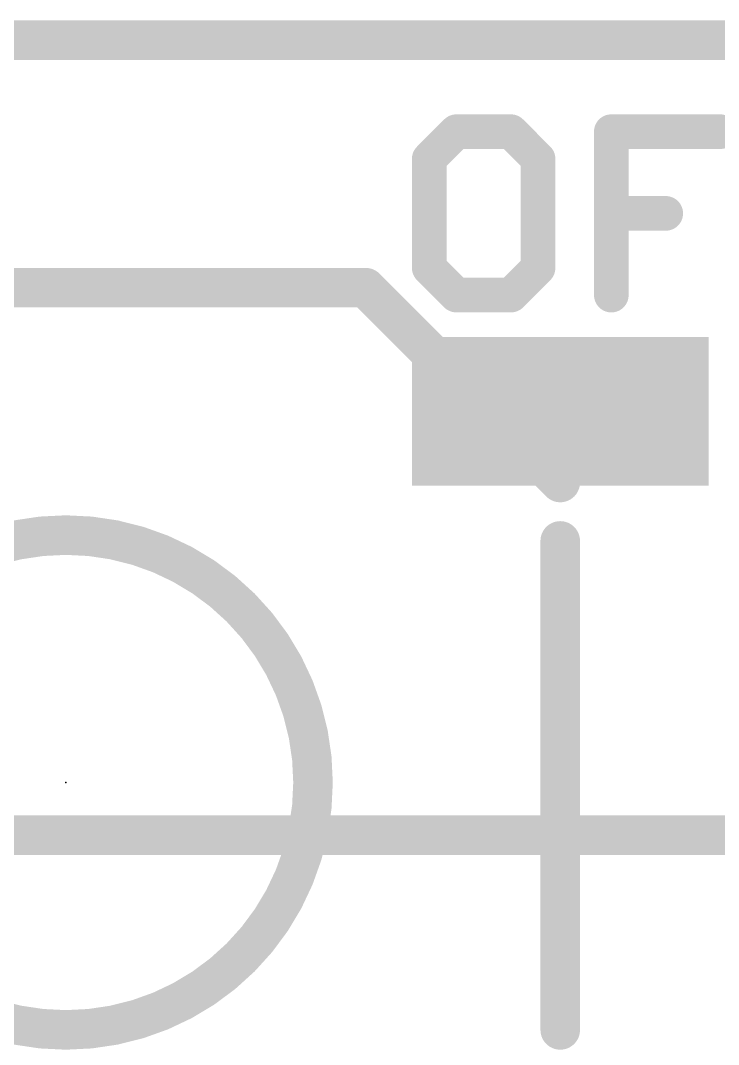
# Model space of a CAD drawing. Extents: x -0.1 to 26.8, y -10.2 to 23.
# Drawn here: x 9.93 to 13.51, y 17.7 to 22.96 of the extents above; entities that cross this region are included whole.
import ezdxf

# ---------------------------------------------------------------- set-up
doc = ezdxf.new("R2010")
doc.units = 0
for name, color, linetype in [('1', 12, 'CONTINUOUS'), ('16', 132, 'CONTINUOUS'), ('20', 53, 'CONTINUOUS'), ('21', 41, 'CONTINUOUS'), ('23', 53, 'CONTINUOUS'), ('51', 53, 'CONTINUOUS')]:
    doc.layers.add(name, color=color, linetype=linetype)

# ---------------------------------------------------------------- blocks, each defined once
blk = doc.blocks.new('RECT')
blk.add_solid([(-0.5, -0.5), (0.5, -0.5), (-0.5, 0.5), (0.5, 0.5)])

msp = doc.modelspace()

# ---------------------------------------------------------------- linework, layer by layer
at = {"layer": '1', "const_width": 0.2032}
for points in [[(26.67, 22.86), (0, 22.86)], [(6.08, 18.78), (15.56, 18.78)]]:
    msp.add_lwpolyline(points, dxfattribs=at)
at = {"layer": '16', "const_width": 0.2032}
msp.add_lwpolyline([(26.67, 22.86), (0, 22.86)], dxfattribs=at)
at = {"layer": '20', "const_width": 0.2032}
msp.add_lwpolyline([(26.67, 22.86), (0, 22.86)], dxfattribs=at)
at = {"layer": '21'}
for points, const_width in [([(12.1667, 22.3908), (12.0269, 22.251)], 0.1778), ([(12.4464, 22.3908), (12.1667, 22.3908)], 0.1778), ([(12.5862, 22.251), (12.4464, 22.3908)], 0.1778), ([(12.9624, 21.5519), (12.9624, 22.3908)], 0.1778), ([(12.9624, 22.3908), (13.5217, 22.3908)], 0.1778), ([(12.0269, 22.251), (12.0269, 21.6917)], 0.1778), ([(12.5862, 21.6917), (12.5862, 22.251)], 0.1778), ([(12.9624, 21.9714), (13.2421, 21.9714)], 0.1778), ([(12.0269, 21.6917), (12.1667, 21.5519)], 0.1778), ([(12.4464, 21.5519), (12.5862, 21.6917)], 0.1778), ([(8.62, 21.59), (11.7, 21.59)], 0.2032), ([(12.1667, 21.5519), (12.4464, 21.5519)], 0.1778), ([(12.7, 20.29), (12.7, 17.78)], 0.2032)]:
    msp.add_lwpolyline(points, dxfattribs=dict(at, const_width=const_width))
for points, const_width in [([(12.1667, 22.4353, 1), (12.1667, 22.3464)], 0.0889), ([(12.1981, 22.3594, 1), (12.1353, 22.4222)], 0.0889), ([(12.4778, 22.4222, 1), (12.4149, 22.3594)], 0.0889), ([(12.4464, 22.3464, 1), (12.4464, 22.4353)], 0.0889), ([(12.9624, 22.4353, 1), (12.9624, 22.3464)], 0.0889), ([(13.0069, 22.3908, 1), (12.918, 22.3908)], 0.0889), ([(13.5217, 22.3464, 1), (13.5217, 22.4353)], 0.0889), ([(12.0714, 22.251, 1), (11.9825, 22.251)], 0.0889), ([(11.9955, 22.2824, 1), (12.0583, 22.2196)], 0.0889), ([(12.6306, 22.251, 1), (12.5417, 22.251)], 0.0889), ([(12.5547, 22.2196, 1), (12.6176, 22.2824)], 0.0889), ([(12.9624, 22.0158, 1), (12.9624, 21.9269)], 0.0889), ([(13.2421, 21.9269, 1), (13.2421, 22.0158)], 0.0889), ([(12.0583, 21.7231, 1), (11.9955, 21.6603)], 0.0889), ([(12.6176, 21.6603, 1), (12.5547, 21.7231)], 0.0889), ([(11.9825, 21.6917, 1), (12.0714, 21.6917)], 0.0889), ([(12.5417, 21.6917, 1), (12.6306, 21.6917)], 0.0889), ([(11.7, 21.5392, 1), (11.7, 21.6408)], 0.1016), ([(12.1667, 21.5964, 1), (12.1667, 21.5074)], 0.0889), ([(12.1353, 21.5205, 1), (12.1981, 21.5833)], 0.0889), ([(12.4149, 21.5833, 1), (12.4778, 21.5205)], 0.0889), ([(12.4464, 21.5074, 1), (12.4464, 21.5964)], 0.0889), ([(12.918, 21.5519, 1), (13.0069, 21.5519)], 0.0889), ([(10.16, 17.78, 1), (10.16, 20.32, 1), (10.16, 17.78)], 0.2032), ([(12.7508, 20.29, 1), (12.6492, 20.29)], 0.1016), ([(12.6492, 17.78, 1), (12.7508, 17.78)], 0.1016)]:
    msp.add_lwpolyline(points, format="xyb", dxfattribs=dict(at, const_width=const_width))
at = {"layer": '23'}
msp.add_point((10.16, 19.05), dxfattribs=at)
at = {"layer": '51', "const_width": 0.2032}
msp.add_lwpolyline([(11.7, 21.59), (12.7, 20.59)], dxfattribs=at)
at = {"layer": '51', "const_width": 0.1016}
for points in [[(11.7359, 21.6259, 1), (11.6641, 21.5541)], [(12.6641, 20.5541, 1), (12.7359, 20.6259)]]:
    msp.add_lwpolyline(points, format="xyb", dxfattribs=at)

# ---------------------------------------------------------------- block references
at = {"layer": '1', "xscale": 0.762, "yscale": 1.524, "rotation": 270}
msp.add_blockref('RECT', (12.7, 20.955), dxfattribs=at)

doc.saveas('drawing.dxf')
